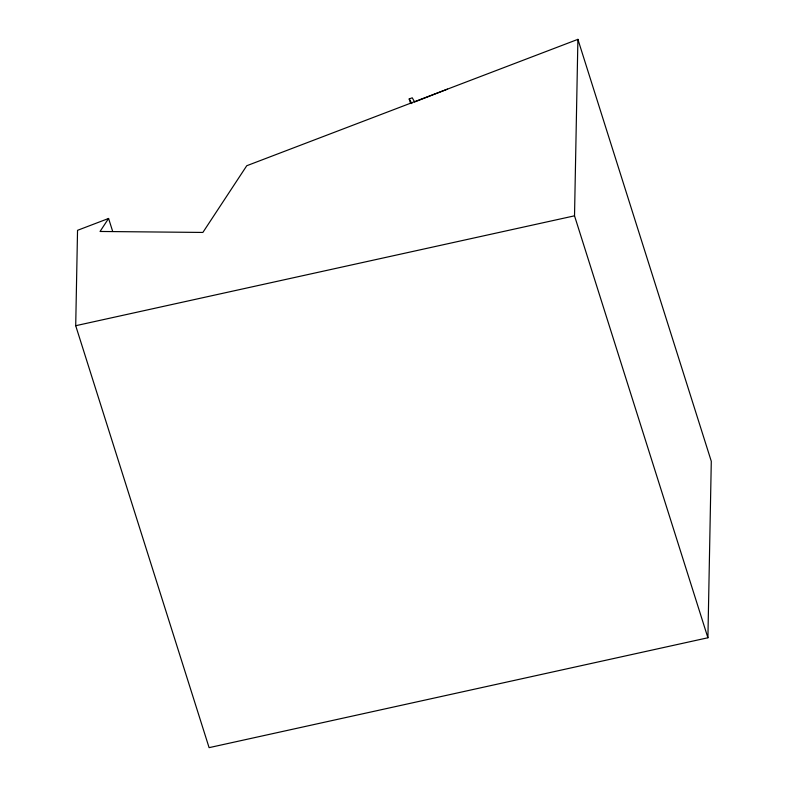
<?xml version="1.0" encoding="UTF-8"?>
<svg xmlns="http://www.w3.org/2000/svg" width="787" height="787" viewBox="0 0 787 787"><rect width="100%" height="100%" fill="white"/><g stroke="black" fill="none" stroke-linecap="round" stroke-linejoin="round"><path stroke-width="1.18" d="M108.586 218.471L100.038 231.467L202.869 232.44L246.754 165.732L577.904 39.35L711.291 461.29L707.907 637.765L209.096 747.65L75.709 325.71L77.539 230.316L108.586 218.471L112.669 231.358M707.907 637.765L574.52 215.825L577.904 39.35M414.513 102.025L447.459 89.138M410.627 103.51L409.191 98.965L412.231 97.804L414.365 101.503M75.709 325.71L574.52 215.825M409.191 98.965L411.857 103.589"/></g></svg>
